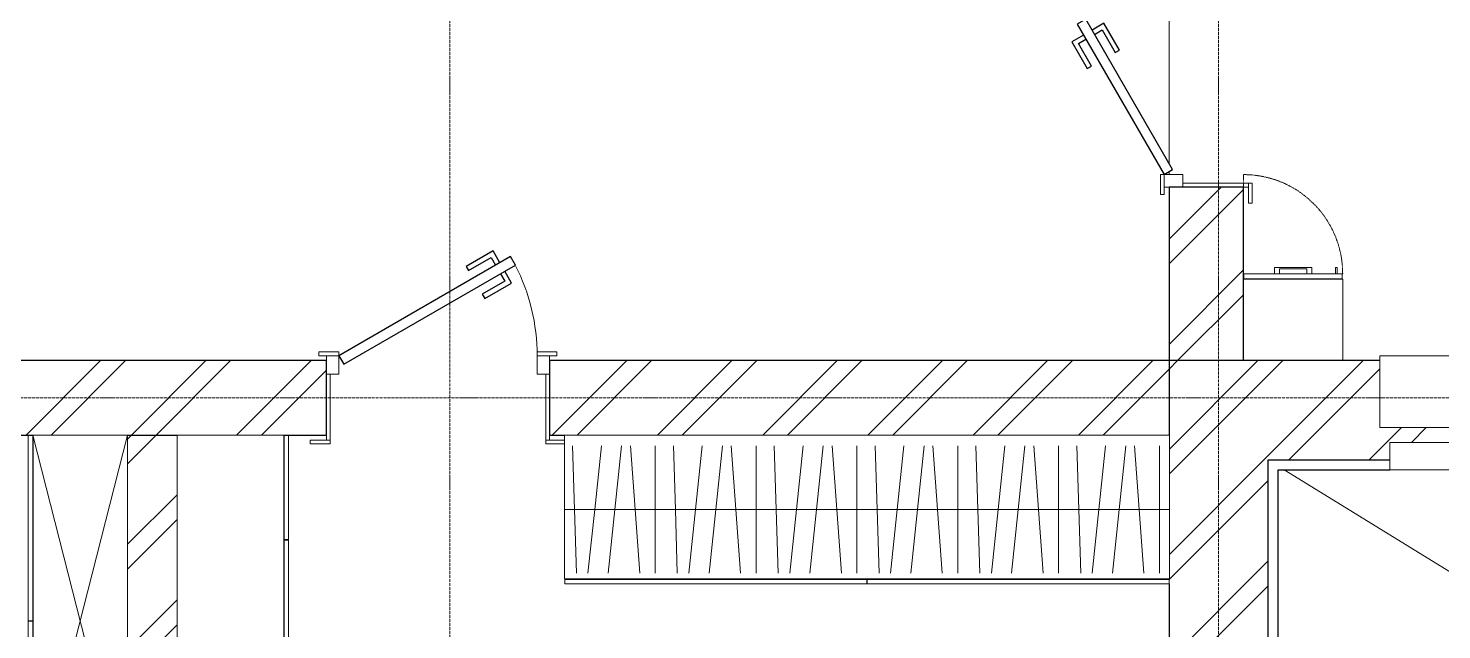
# Model space of a CAD drawing. Header units: millimetres. Extents: x -5016 to 23572, y 233981 to 377995.
# Drawn here: x 7800 to 13500, y 305365 to 307790 of the extents above; entities that cross this region are included whole.
import ezdxf

# ---------------------------------------------------------------- set-up
doc = ezdxf.new("R2010")
doc.units = ezdxf.units.MM
doc.linetypes.add('Осевая 12-2-2', pattern=[16, 12, -2, 0, -2])
doc.linetypes.add('Сверху', pattern=[3.96875, 2.38125, -1.5875])
for name, color, linetype, lineweight in [('A-DETL-GENF', 9, 'Continuous', 13), ('A-DOOR', 8, 'Continuous', 13), ('A-FLOR', 9, 'Continuous', 13), ('A-GLAZ', 8, 'Continuous', 13), ('A-WALL', 8, 'Continuous', 13), ('A-WALL-PATT', 8, 'Continuous', 13), ('I-FURN', 9, 'Continuous', 13), ('S-GRID', 8, 'Continuous', 13), ('АР_подложка', 8, 'Continuous', 13)]:
    doc.layers.add(name, color=color, linetype=linetype, lineweight=lineweight)
pattern_1 = [(45, (0, 0), (-212.132, 212.132), []), (45, (0, 100), (-212.132, 212.132), [])]

# ---------------------------------------------------------------- blocks, each defined once
blk = doc.blocks.new('INT 18 Шкаф - INT 18 Шкаф-1564839-Этаж 2 - План кровли')
at = {"layer": 'A-DETL-GENF'}
for p, q in [((-1179.3, -307), (-1179.3, 207)), ((-1098, -50), (-1116.8, 207)), ((-1016.7, -50), (-989.7, 207)), ((-935.3, -50), (-908.3, 207)), ((-854, -50), (-861.9, 207)), ((-772.7, -307), (-772.7, 207)), ((-691.3, -50), (-710.2, 207)), ((-610, -50), (-583, 207)), ((-528.7, -50), (-501.7, 207)), ((-447.3, -50), (-455.2, 207)), ((-366, -307), (-366, 207)), ((-284.7, -50), (-303.5, 207)), ((-203.3, -50), (-176.3, 207)), ((-122, -50), (-95, 207)), ((-40.7, -50), (-48.5, 207)), ((40.7, -307), (40.7, 207)), ((122, -50), (103.2, 207)), ((203.3, -50), (230.3, 207)), ((284.7, -50), (311.7, 207)), ((366, -50), (358.1, 207)), ((447.3, -307), (447.3, 207)), ((528.7, -50), (509.8, 207)), ((610, -50), (637, 207)), ((691.3, -50), (718.3, 207)), ((772.7, -50), (764.8, 207)), ((854, -307), (854, 207)), ((935.3, -50), (916.5, 207)), ((1016.7, -50), (1043.7, 207)), ((1098, -50), (1125, 207)), ((1179.3, -50), (1171.5, 207)), ((-1220, -50), (-813.3, -50)), ((-1098, -50), (-1079.2, -307)), ((-1043.7, -307), (-1016.7, -50)), ((-935.3, -50), (-962.3, -307)), ((-854, -50), (-846.1, -307)), ((-813.3, -50), (-406.7, -50)), ((-691.3, -50), (-672.5, -307)), ((-637, -307), (-610, -50)), ((-528.7, -50), (-555.7, -307)), ((-447.3, -50), (-439.5, -307)), ((-406.7, -50), (0, -50)), ((-284.7, -50), (-265.8, -307)), ((-230.3, -307), (-203.3, -50)), ((-122, -50), (-149, -307)), ((-40.7, -50), (-32.8, -307)), ((0, -50), (406.7, -50)), ((122, -50), (140.8, -307)), ((176.3, -307), (203.3, -50)), ((284.7, -50), (257.7, -307)), ((366, -50), (373.9, -307)), ((406.7, -50), (813.3, -50)), ((528.7, -50), (547.5, -307)), ((583, -307), (610, -50)), ((691.3, -50), (664.3, -307)), ((772.7, -50), (780.5, -307)), ((813.3, -50), (1220, -50)), ((935.3, -50), (954.2, -307)), ((989.7, -307), (1016.7, -50)), ((1098, -50), (1071, -307)), ((1179.3, -50), (1187.2, -307))]:
    blk.add_line(p, q, dxfattribs=at)
at = {"layer": 'I-FURN'}
for p, q in [((-1220, 230), (-1220, -350)), ((-1220, 230), (1220, 230)), ((-1218.5, 250), (-0.8, 250)), ((-1218.5, 250), (-1218.5, 232)), ((-0.8, 232), (-1218.5, 232)), ((-0.8, 232), (-0.8, 250)), ((0.8, 250), (1218.5, 250)), ((0.8, 250), (0.8, 232)), ((1218.5, 232), (0.8, 232)), ((1218.5, 232), (1218.5, 250)), ((1220, -350), (1220, 230)), ((1220, -350), (-1220, -350))]:
    blk.add_line(p, q, dxfattribs=at)
blk = doc.blocks.new('INT 18 Шкаф - INT 18 Шкаф-1564877-Этаж 2 - План кровли')
at = {"layer": 'I-FURN'}
for p, q in [((-422.5, 80), (-422.5, -350)), ((-422.5, 80), (422.5, 80)), ((-421, 100), (-0.8, 100)), ((-421, 100), (-421, 82)), ((-0.8, 82), (-421, 82)), ((-0.8, 82), (-0.8, 100)), ((0.8, 100), (421, 100)), ((0.8, 100), (0.8, 82)), ((421, 82), (0.8, 82)), ((421, 82), (421, 100)), ((422.5, -350), (422.5, 80)), ((422.5, -350), (-422.5, -350))]:
    blk.add_line(p, q, dxfattribs=at)
blk = doc.blocks.new('INT 20 Подоконник - Подоконник внутри-1566579-Этаж 2 - План кровли')
at = {"layer": 'A-GLAZ'}
for p, q in [((850, 0), (-950, 0)), ((-950, 0), (-950, -280)), ((850, -280), (850, 0)), ((-950, -280), (-950, -290)), ((850, -290), (850, -280)), ((-950, -290), (850, -290))]:
    blk.add_line(p, q, dxfattribs=at)
blk = doc.blocks.new('INT 20 Подоконник - Подоконник снаружи-1566581-Этаж 2 - План кровли')
at = {"layer": 'A-GLAZ'}
for p, q in [((810, 110), (-910, 110)), ((-910, 110), (-910, 100)), ((-910, 100), (-910, 0)), ((810, 100), (810, 110)), ((810, 0), (810, 100)), ((-910, 0), (810, 0))]:
    blk.add_line(p, q, dxfattribs=at)
blk = doc.blocks.new('INT 19 Дверь межкомнатная одностворчатая - 800х 2070 _800_ Глухое П-НАР-1569050-Этаж 2 - План кровли')
at = {"layer": 'A-DOOR', "lineweight": 25}
for p, q in [((256.2, 520), (-350, 170)), ((185.4, 542.6), (77.2, 480.1)), ((87.2, 462.8), (178.1, 515.3)), ((178.1, 515.3), (195.6, 485)), ((212.9, 495), (185.4, 542.6)), ((276.2, 485.4), (256.2, 520)), ((-330, 135.4), (276.2, 485.4)), ((77.2, 480.1), (87.2, 462.8)), ((260.4, 412.7), (232.9, 460.4)), ((233.1, 420), (142.2, 367.5)), ((152.2, 350.2), (260.4, 412.7)), ((215.6, 450.4), (233.1, 420)), ((142.2, 367.5), (152.2, 350.2)), ((-350, 170), (-330, 135.4))]:
    blk.add_line(p, q, dxfattribs=at)
at = {"layer": 'A-DOOR'}
for p, q in [((-350, 185), (-430, 185)), ((-430, 185), (-430, 170)), ((-350, 170), (-350, 185)), ((430, 185), (350, 185)), ((350, 185), (350, 170)), ((430, 170), (430, 185)), ((-430, 170), (-350, 170)), ((-350, 170), (-400, 170)), ((-400, 170), (-400, 150)), ((-350, 95), (-350, 170)), ((350, 170), (430, 170)), ((400, 170), (350, 170)), ((350, 170), (350, 95)), ((400, 150), (400, 170)), ((-385, 95), (-400, 95)), ((-400, 95), (-350, 95)), ((-385, -170), (-385, 95)), ((350, 95), (400, 95)), ((400, 95), (385, 95)), ((385, 95), (385, -170)), ((-385, -170), (-465, -170)), ((-465, -170), (-465, -185)), ((-400, -150), (-400, -170)), ((-400, -170), (-385, -170)), ((-385, -185), (-385, -170)), ((385, -170), (400, -170)), ((465, -170), (385, -170)), ((385, -170), (385, -185)), ((400, -170), (400, -150)), ((465, -185), (465, -170)), ((-465, -185), (-385, -185)), ((385, -185), (465, -185))]:
    blk.add_line(p, q, dxfattribs=at)
blk.add_arc((-350, 170), 700, 360, 26.7166, dxfattribs=at)
blk = doc.blocks.new('INT 19 Дверь межкомнатная одностворчатая - 900 х 2370 _800_ Глухое П-НАР-V6-Этаж 2 - План кровли')
at = {"layer": 'A-DOOR', "lineweight": 25}
for p, q in [((292.8, 570), (-400, 170)), ((222, 592.6), (113.8, 530.1)), ((249.5, 545), (222, 592.6)), ((312.8, 535.4), (292.8, 570)), ((-380, 135.4), (312.8, 535.4)), ((113.8, 530.1), (123.8, 512.8)), ((123.8, 512.8), (214.7, 565.3)), ((214.7, 565.3), (232.2, 535)), ((269.7, 470), (178.8, 417.5)), ((188.8, 400.2), (297, 462.7)), ((252.2, 500.4), (269.7, 470)), ((297, 462.7), (269.5, 510.4)), ((178.8, 417.5), (188.8, 400.2)), ((-400, 170), (-380, 135.4))]:
    blk.add_line(p, q, dxfattribs=at)
at = {"layer": 'A-DOOR'}
for p, q in [((-400, 185), (-480, 185)), ((-480, 185), (-480, 170)), ((-400, 170), (-400, 185)), ((480, 185), (400, 185)), ((400, 185), (400, 170)), ((480, 170), (480, 185)), ((-480, 170), (-400, 170)), ((-400, 170), (-450, 170)), ((-450, 170), (-450, 150)), ((-400, 95), (-400, 170)), ((400, 170), (480, 170)), ((450, 170), (400, 170)), ((400, 170), (400, 95)), ((450, 150), (450, 170)), ((-435, 95), (-450, 95)), ((-450, 95), (-400, 95)), ((-435, -170), (-435, 95)), ((400, 95), (450, 95)), ((450, 95), (435, 95)), ((435, 95), (435, -170)), ((-435, -170), (-515, -170)), ((-515, -170), (-515, -185)), ((-450, -150), (-450, -170)), ((-450, -170), (-435, -170)), ((-435, -185), (-435, -170)), ((435, -170), (450, -170)), ((510, -170), (435, -170)), ((435, -170), (435, -185)), ((450, -170), (450, -150)), ((-515, -185), (-435, -185)), ((435, -185), (510, -185))]:
    blk.add_line(p, q, dxfattribs=at)
blk.add_arc((-400, 170), 800, 360, 27.127, dxfattribs=at)
blk = doc.blocks.new('INT 18 Шкаф - INT 18 Шкаф-1565985-Этаж 2 - План кровли')
at = {"layer": 'A-DETL-GENF'}
for p, q in [((750, -350), (-750, 32)), ((-750, -350), (750, 32))]:
    blk.add_line(p, q, dxfattribs=at)
at = {"layer": 'I-FURN'}
for p, q in [((-750, 30), (-750, -350)), ((-750, 30), (750, 30)), ((-748.5, 50), (-0.8, 50)), ((-748.5, 50), (-748.5, 32)), ((-0.8, 32), (-748.5, 32)), ((-0.8, 32), (-0.8, 50)), ((0.8, 50), (748.5, 50)), ((0.8, 50), (0.8, 32)), ((748.5, 32), (0.8, 32)), ((748.5, 32), (748.5, 50)), ((750, -350), (750, 30)), ((750, -350), (-750, -350))]:
    blk.add_line(p, q, dxfattribs=at)
blk = doc.blocks.new('INT 18 Книжный шкаф - INT 18 Книжный шкаф-1564713-Этаж 2 - План кровли')
at = {"layer": 'I-FURN', "color": 8, "linetype": 'Сверху', "true_color": 0x808080}
blk.add_line((-200, 150), (-200, 550), dxfattribs=at)
at = {"layer": 'I-FURN'}
for p, q in [((-75, 175), (-75, 150)), ((75, 175), (-75, 175)), ((75, 150), (75, 175)), ((170.75, 150), (170.75, 175)), ((170.75, 175), (177.75, 175)), ((177.75, 175), (177.75, 150)), ((200, 128), (-200, 128)), ((-200, 128), (-200, -200)), ((-198.5, 150), (198.5, 150)), ((-198.5, 150), (-198.5, 130)), ((198.5, 130), (-198.5, 130)), ((-55, 150), (-55, 170)), ((-55, 170), (55, 170)), ((55, 170), (55, 150)), ((198.5, 150), (198.5, 130)), ((200, -200), (200, 128)), ((-200, -200), (200, -200))]:
    blk.add_line(p, q, dxfattribs=at)
at = {"layer": 'I-FURN', "linetype": 'Сверху'}
blk.add_line((198.5, 150), (200, 150), dxfattribs=at)
blk.add_line((198.5, 150), (200, 150), dxfattribs=at)
at = {"layer": 'I-FURN', "color": 8, "linetype": 'Сверху', "true_color": 0x808080}
blk.add_arc((-200, 150), 400, 0, 90, dxfattribs=at)
blk = doc.blocks.new('АР_k2roof1')
at = {"layer": 'A-WALL-PATT', "lineweight": 9}
h = blk.add_hatch(dxfattribs=at)
h.set_pattern_fill('FP_1', color=256, style=0, pattern_type=2)
h.set_pattern_definition(pattern_1)
h.paths.add_polyline_path([(14593.5, 11122.6), (14868.2, 11122.6), (14868.2, 11822.6), (14568.2, 11822.6), (14568.2, 11122.6)])
h.paths.add_polyline_path([(14568.2, 12622.6), (14868.2, 12622.6), (14868.2, 14222.6), (14568.2, 14222.6), (14568.2, 13400.5)])
h.paths.add_polyline_path([(14718.2, 13192.6), (14687.6, 13198.7), (14661.6, 13216.1), (14644.3, 13242), (14638.2, 13272.6), (14644.3, 13303.3), (14661.6, 13329.2), (14687.6, 13346.6), (14718.2, 13352.6), (14748.8, 13346.6), (14774.8, 13329.2), (14792.1, 13303.3), (14798.2, 13272.6), (14792.1, 13242), (14774.8, 13216.1), (14748.8, 13198.7)])
h.paths.add_polyline_path([(14868.2, 15122.6), (14868.2, 18272.6), (14568.2, 18272.6), (14568.2, 15122.6), (14593.5, 15122.6)])
h = blk.add_hatch(dxfattribs=at)
h.set_pattern_fill('FP_1', color=256, style=0, pattern_type=2)
h.set_pattern_definition(pattern_1)
h.paths.add_polyline_path([(14568.2, 10822.6), (14568.2, 11122.6), (12070.2, 11122.6), (12070.2, 10822.6), (13149.4, 10822.6)])
h.paths.add_polyline_path([(10998.2, 10822.6), (11170.2, 10822.6), (11170.2, 11122.6), (8918.2, 11122.6), (8918.2, 10822.6), (10568.2, 10822.6)])
h.paths.add_polyline_path([(8018.2, 10822.6), (8018.2, 11122.6), (5768.2, 11122.6), (5768.2, 10822.6), (7372.9, 10822.6)])
h.paths.add_polyline_path([(4808.2, 10822.6), (4868.2, 10822.6), (4868.2, 11122.6), (2368.2, 11122.6), (2368.2, 10822.6), (4484.7, 10822.6)])
h = blk.add_hatch(dxfattribs=at)
h.set_pattern_fill('FP_1', color=256, style=0, pattern_type=2)
h.set_pattern_definition(pattern_1)
h.paths.add_polyline_path([(14568.2, 6122.6), (14968.2, 6122.6), (14968.2, 11122.6), (14568.2, 11122.6), (14568.2, 10822.6), (14570.2, 10822.1), (14570.2, 10242.6), (14568.2, 10242.6), (14568.2, 6884.8)])
h = blk.add_hatch(dxfattribs=at)
h.set_pattern_fill('FP_1', color=256, style=0, pattern_type=2)
h.set_pattern_definition(pattern_1)
h.paths.add_polyline_path([(22368.2, 10722.6), (22368.2, 11122.6), (21968.2, 11122.6), (21968.2, 10852.6), (20168.2, 10852.6), (20168.2, 11122.6), (17218.2, 11122.6), (17218.2, 10852.6), (15418.2, 10852.6), (15418.2, 11122.6), (14968.2, 11122.6), (14968.2, 10722.6), (15458.2, 10722.6), (15458.2, 10792.6), (17178.2, 10792.6), (17178.2, 10722.6), (20208.2, 10722.6), (20208.2, 10792.6), (21928.2, 10792.6), (21928.2, 10722.6)])
h = blk.add_hatch(dxfattribs=at)
h.set_pattern_fill('FP_1', color=256, style=0, pattern_type=2)
h.set_pattern_definition(pattern_1)
h.paths.add_polyline_path([(10368.2, 5972.6), (10568.2, 5972.6), (10568.2, 10822.6), (10368.2, 10822.6), (10368.2, 6251.4)])
at = {"layer": 'A-FLOR'}
for p, q in [((14568.2, 12572.6), (14568.2, 11918)), ((14568.2, 11884.2), (14568.2, 11872.6)), ((21843.2, 6482.6), (15032.8, 10682.8))]:
    blk.add_line(p, q, dxfattribs=at)
at = {"layer": 'A-WALL', "lineweight": 25}
for p, q in [((14568.2, 11822.6), (14568.2, 10822.6)), ((14868.2, 11822.6), (14568.2, 11822.6)), ((14868.2, 11122.6), (14868.2, 11822.6)), ((11170.2, 11122.6), (8918.2, 11122.6)), ((11170.2, 10822.6), (11170.2, 11122.6)), ((15418.2, 11122.6), (12070.2, 11122.6)), ((12070.2, 11122.6), (12070.2, 10822.6)), ((8918.2, 10822.6), (9988.2, 10822.6)), ((10368.2, 10822.6), (10568.2, 10822.6)), ((10998.2, 10822.6), (11170.2, 10822.6)), ((12070.2, 10822.6), (12130.2, 10822.6)), ((14968.2, 10722.6), (15458.2, 10722.6)), ((14968.2, 5572.6), (14968.2, 10722.6)), ((15008.2, 10682.6), (15458.2, 10682.6)), ((15008.2, 5532.6), (15008.2, 10682.6)), ((14568.2, 10242.6), (14568.2, 10240.6)), ((14568.2, 10222.6), (14568.2, 6884.8))]:
    blk.add_line(p, q, dxfattribs=at)
at = {"layer": 'S-GRID', "color": 251, "linetype": 'Осевая 12-2-2', "true_color": 0x646464}
for p, q in [((11668.2, 22574.8), (11668.2, -1346.2)), ((14768.2, 22574.8), (14768.2, -1346.2)), ((23375.6, 10972.6), (-1176.1, 10972.6))]:
    blk.add_line(p, q, dxfattribs=at)
at = {"layer": 'A-DOOR', "lineweight": 25, "rotation": 89.99999999999993}
blk.add_blockref('INT 19 Дверь межкомнатная одностворчатая - 800х 2070 _800_ Глухое П-НАР-1569050-Этаж 2 - План кровли', (14718.2, 12222.6), dxfattribs=at)
at = {"layer": 'A-DOOR', "lineweight": 25}
blk.add_blockref('INT 19 Дверь межкомнатная одностворчатая - 900 х 2370 _800_ Глухое П-НАР-V6-Этаж 2 - План кровли', (11620.2, 10972.6), dxfattribs=at)
at = {"layer": 'A-GLAZ', "rotation": 180}
for name, p in [('INT 20 Подоконник - Подоконник внутри-1566579-Этаж 2 - План кровли', (16268.2, 10852.6)), ('INT 20 Подоконник - Подоконник снаружи-1566581-Этаж 2 - План кровли', (16268.2, 10792.6))]:
    blk.add_blockref(name, p, dxfattribs=at)
at = {"layer": 'I-FURN'}
blk.add_blockref('INT 18 Книжный шкаф - INT 18 Книжный шкаф-1564713-Этаж 2 - План кровли', (15068.4, 11322.6), dxfattribs=at)
for name, p, rotation in [('INT 18 Шкаф - INT 18 Шкаф-1565985-Этаж 2 - План кровли', (10018.2, 10072.6), 89.99999999999852), ('INT 18 Шкаф - INT 18 Шкаф-1564877-Этаж 2 - План кровли', (10918.2, 10400.1), 269.9999999999991), ('INT 18 Шкаф - INT 18 Шкаф-1564839-Этаж 2 - План кровли', (13350.2, 10472.6), 180)]:
    blk.add_blockref(name, p, dxfattribs=dict(at, rotation=rotation))

msp = doc.modelspace()

# ---------------------------------------------------------------- block references
at = {"layer": 'АР_подложка'}
msp.add_blockref('АР_k2roof1', (-2168, 295327), dxfattribs=at)

doc.saveas('drawing.dxf')
